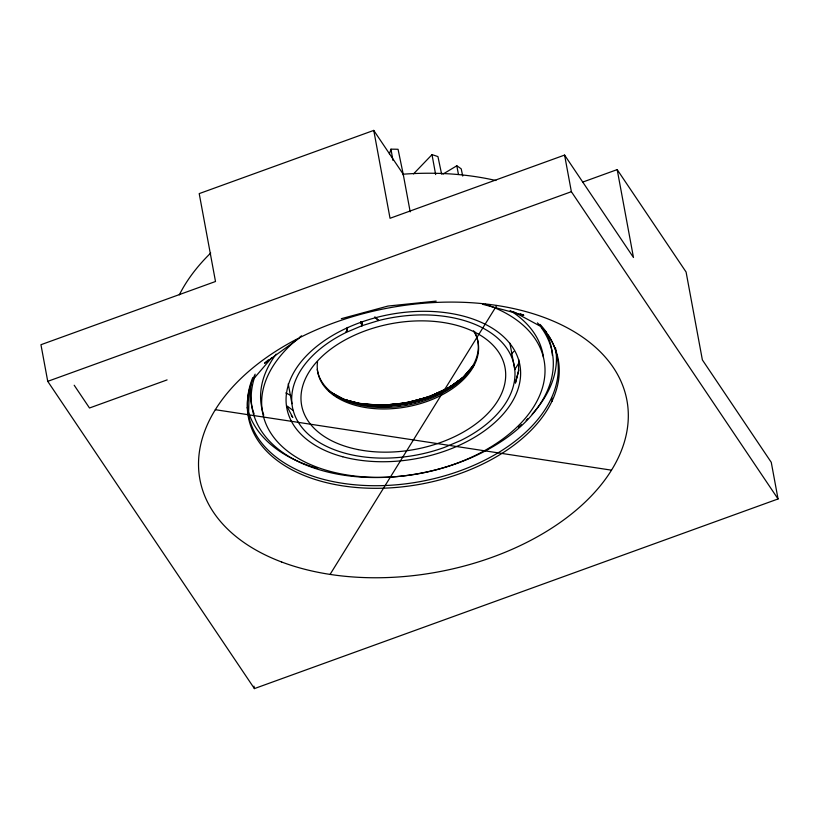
<?xml version="1.0" encoding="UTF-8"?>
<svg xmlns="http://www.w3.org/2000/svg" width="819" height="819" viewBox="0 0 819 819"><rect width="100%" height="100%" fill="white"/><g stroke="black" fill="none" stroke-linecap="round" stroke-linejoin="round"><path stroke-width="1.23" d="M430.098 397.02L430.108 396.283L451.893 386.609C424.447 402.313 392.332 409.172 360.944 404.473L382.831 405.896C410.943 404.473 439.66 396.898 461.875 378.962M518.744 359.643L518.509 371.294L515.397 383.097L518.796 369.963M248.556 415.458L249.201 390.991M463.738 377.088L447.471 388.943L463.738 377.088L472.676 366.595M451.371 386.394L430.057 396.672L406.838 403.378L406.705 402.682L430.528 396.58L443.724 390.97L454.658 384.858M347.481 327.436L346.242 332.391A112.817 69.769 -10.5 0 0 303.214 429.013A112.817 69.769 -10.5 0 0 444.737 447.307L460.452 440.632A112.817 69.769 -10.5 0 0 507.043 348.669A112.817 69.769 -10.5 0 0 378.685 320.546L374.867 317.148M347.502 327.528L346.242 332.391L361.957 325.716L378.685 320.546L374.948 317.066M347.553 327.61L346.242 332.391L347.614 327.682M474.119 364.67L463.359 377.098M348.761 401.371L359.633 404.054L382.299 405.63L406.787 403.071L430.528 396.58A94.799 58.63 -10.5 0 1 372.665 405.518M389.394 153.952L390.98 149.181A110.78 68.509 -10.5 0 1 398.054 149.293L403.47 175.409M330.077 574.406L496.754 305.456M469.574 370.997L473.034 366.451M348.71 401.187L359.633 404.054L348.198 401.341M463.288 377.18L473.843 364.772M252.344 380.323L271.683 357.79M413.523 173.894L432.002 154.668A110.78 68.509 -10.5 0 1 437.94 156.603L441.605 174.099M460.892 379.566L468.888 371.908M268.325 359.91L264.568 363.267L299.201 338.216M447.471 388.943L463.247 377.303M463.595 377.047L447.461 388.8L428.245 397.911L406.879 403.757L428.409 397.737L440.397 392.649L451.31 386.548M451.054 386.629L461.578 378.951M453.061 385.769L428.337 397.655M454.985 384.346L463.175 378.409M331.9 393.028L344.093 399.549L363.616 404.688L384.838 406.07L406.848 403.624L428.409 397.737C406.183 405.743 382.033 407.831 358.722 404.105L384.797 405.927M442.946 174.13L456.807 165.786A110.78 68.509 -10.5 0 1 461.23 168.898L462.725 176.054M430.057 396.427L451.607 386.445M410.196 211.865L403.214 174.201L373.751 130.405L199.212 193.612L215.499 281.501L40.95 344.717L47.737 381.347L254.412 688.595L778.05 498.955L771.263 462.325L702.374 359.91L686.087 272.021L617.188 169.605L582.831 182.053M617.188 169.605L633.476 257.494L564.588 155.078L390.039 218.284L373.751 130.405M47.737 381.347L571.375 191.697L778.05 498.955M167.086 379.903L89.496 407.995L74.191 385.237M382.371 405.374L406.736 402.815L430.354 396.365M382.831 405.896L406.777 403.04L430.057 396.672M341.308 318.693L388.042 306.04L436.199 301.105M382.463 405.231L406.787 403.071M359.121 403.716L382.565 405.21L358.917 403.849M215.325 409.695L611.496 470.167M344.215 399.467L363.216 404.576C352.835 402.651 342.475 399.805 333.415 394.256M344.093 399.549L363.616 404.688M348.095 400.819L359.5 403.818M482.514 304.238L523.812 315.213L520.28 313.872M329.146 391.236L344.666 399.713M513.032 311.476L541.339 326.761M384.766 405.835L406.838 403.532M291.329 415.489L292.792 417.475L287.326 407.002M360.882 322.062L361.957 325.716L361.711 321.959M361.015 322.062L361.957 325.716L361.64 322.021M361.138 322.041L361.957 325.716L361.558 322.082M456.807 165.786L458.456 174.447M564.588 155.078L571.375 191.697M551.658 397.624L552.364 401.392M509.92 343.202L514.752 369.308M361.261 322L361.957 325.716L361.445 321.918M288.247 383.835L291.933 403.726M253.962 686.158L254.412 688.595M432.002 154.668L435.657 174.58M390.98 149.181L392.925 160.36M468.908 372.379A91.011 56.286 -10.5 0 1 336.466 396.539M545.7 331.664A152.631 94.39 -10.5 0 1 552.385 355.436M254.115 413.964A152.631 94.39 -10.5 0 1 251.013 384.541M519.318 362.1A132.995 82.248 -10.5 0 1 514.629 369.574M293.079 410.38A132.995 82.248 -10.5 0 1 287.356 406.132M485.083 304.218A143.151 88.524 -10.5 0 1 516.134 427.897A143.151 88.524 -10.5 0 1 313.728 465.919A143.151 88.524 -10.5 0 1 296.806 339.578M299.6 337.315A143.151 88.524 -10.5 0 1 301.515 335.821M263.769 415.151A143.151 88.524 -10.5 0 1 276.136 354.146M510.155 310.493A143.151 88.524 -10.5 0 1 543.437 357.207M541.164 327.477A152.631 94.39 -10.5 0 1 415.796 474.109A152.631 94.39 -10.5 0 1 254.985 376.064M473.505 330.845A81.531 50.42 -10.5 0 1 408.609 406.5A81.531 50.42 -10.5 0 1 317.557 361.64M473.157 366.267A85.319 52.764 -10.5 0 1 332.975 393.97M453.808 385.575A92.905 57.453 -10.5 0 1 444.154 390.97M443.038 391.523A92.905 57.453 -10.5 0 1 360.933 404.576M476.719 336.67A81.531 50.42 -10.5 0 1 409.234 404.852A81.531 50.42 -10.5 0 1 317.26 369.308M474.426 331.408A81.531 50.42 -10.5 0 1 476.341 335.606M179.3 294.891A224.334 138.728 -10.5 0 1 210.708 253.04M403.214 174.201A224.334 138.728 -10.5 0 1 495.925 180.518M548.116 334.746A157.023 97.103 -10.5 0 1 410.8 483.138A157.023 97.103 -10.5 0 1 252.743 377.651M540.008 324.406A157.023 97.103 -10.5 0 1 546.764 332.739M555.446 347.666A157.023 97.103 -10.5 0 1 532.176 414.117M527.927 418.591A157.023 97.103 -10.5 0 1 526.146 420.362M521.457 424.703A157.023 97.103 -10.5 0 1 518.519 427.242M317.649 468.478A157.023 97.103 -10.5 0 1 247.174 407.381M537.428 322.881A157.596 97.461 -10.5 0 1 420.157 484.264A157.596 97.461 -10.5 0 1 255.159 374.17M513.81 351.423A148.495 91.83 -10.5 0 1 511.281 354.146M291.369 395.649A148.495 91.83 -10.5 0 1 285.79 392.925M281.644 561.998A217.137 134.285 -10.5 0 0 626.32 434.336A217.137 134.285 -10.5 0 0 332.279 323.454A217.137 134.285 -10.5 0 0 281.644 561.998M342.731 456.756A118.499 73.28 -10.5 0 0 520.608 374.713A118.499 73.28 -10.5 0 0 346.693 328.081A118.499 73.28 -10.5 0 0 342.731 456.756M358.087 449.59A103.419 63.954 -10.5 0 0 505.477 370.731A103.419 63.954 -10.5 0 0 346.457 339.209A103.419 63.954 -10.5 0 0 358.087 449.59"/></g></svg>
